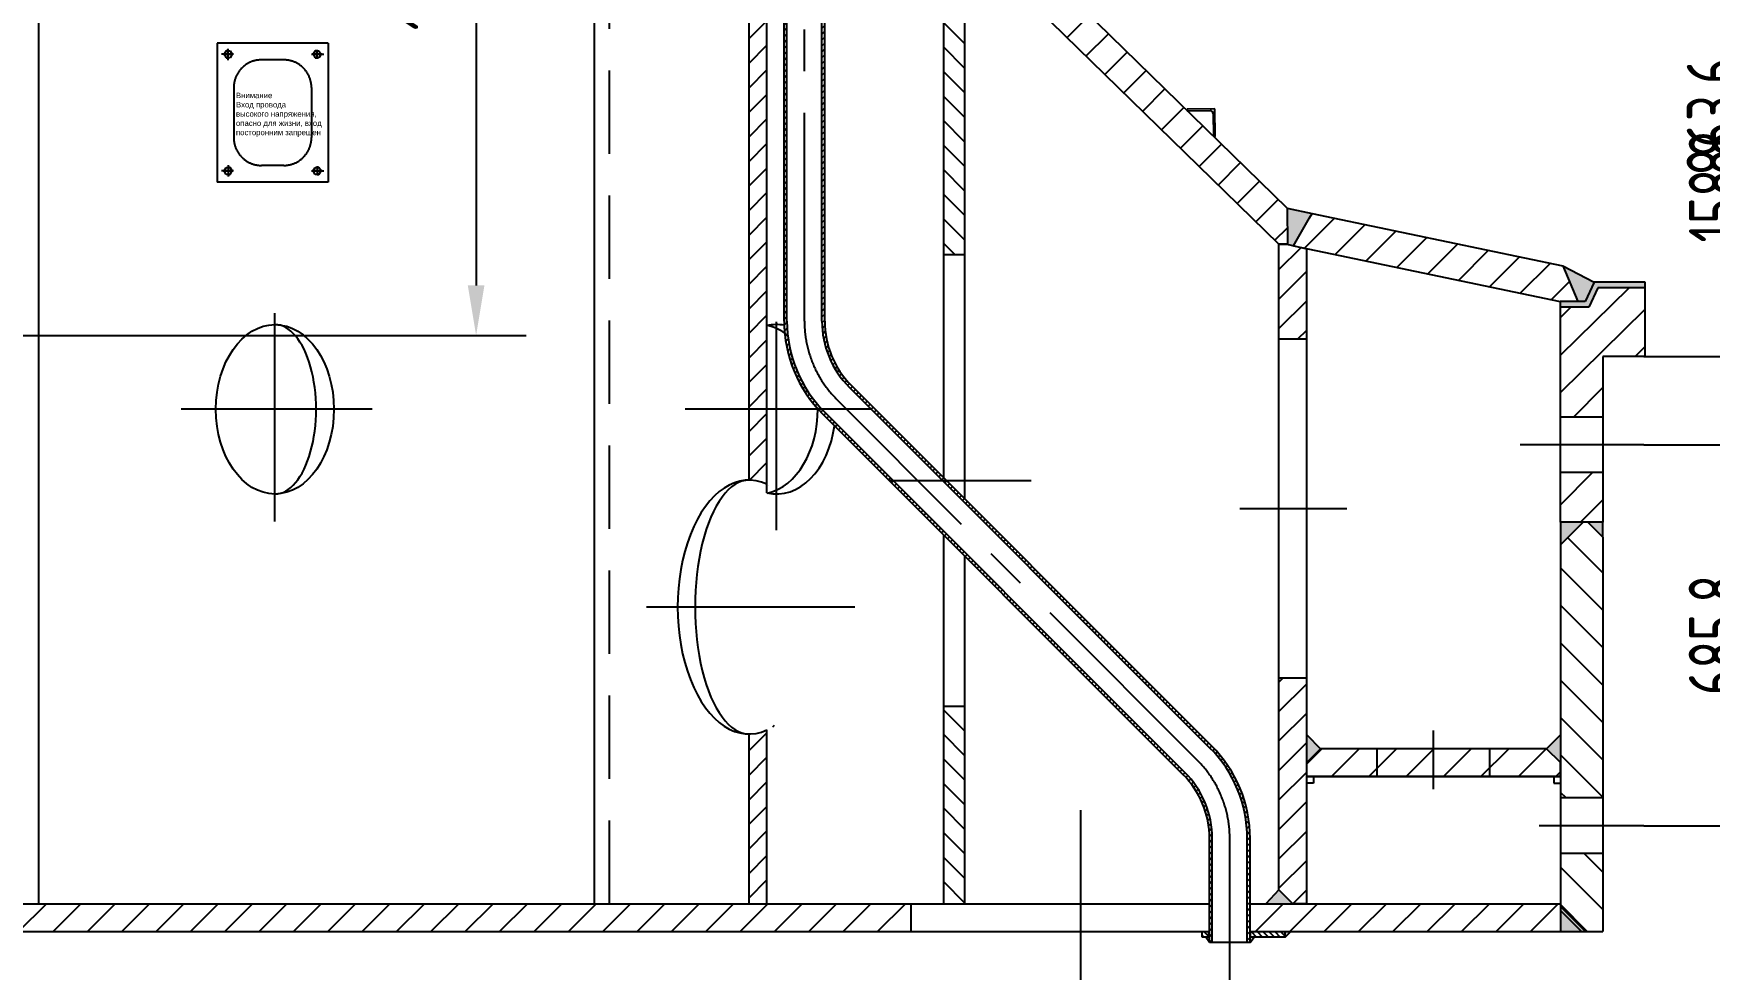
# Model space of a CAD drawing. Header units: millimetres. Extents: x 0 to 12600, y -344 to 8910.
# Drawn here: x 5340 to 8358, y 1673 to 3357 of the extents above; entities that cross this region are included whole.
import ezdxf

# ---------------------------------------------------------------- set-up
doc = ezdxf.new("R2010")
doc.units = ezdxf.units.MM
doc.header["$LTSCALE"] = 300
doc.header["$MEASUREMENT"] = 0
doc.linetypes.add('F', pattern=[0.75, 0.5, -0.25])
doc.linetypes.add('G', pattern=[2, 1.25, -0.25, 0.25, -0.25])
for name, color, linetype in [('01', 7, 'Continuous'), ('02', 1, 'Continuous'), ('04', 2, 'F'), ('05', 4, 'G'), ('08', 1, 'Continuous'), ('10', 1, 'Continuous')]:
    doc.layers.add(name, color=color, linetype=linetype)
doc.styles.get("Standard").update_dxf_attribs({"font": 'isocp', "width": 0.707, "bigfont": 'intecad.shx'})
doc.dimstyles.new('INTE', dxfattribs={"dimscale": 30, "dimtxt": 3.5, "dimasz": 3, "dimexe": 3, "dimexo": 0, "dimgap": 1, "dimtad": 1, "dimdec": 4, "dimdsep": 46, "dimtxsty": 'Standard', "dimcen": 0, "dimclrd": 1, "dimclre": 1, "dimclrt": 3, "dimazin": 0, "dimtfac": 1, "dimtdec": 4, "dimtmove": 0, "dimatfit": 0, "dimfxl": 1, "dimarcsym": 0})
pattern_1 = [(45, (-252.655, 665.34), (-22.09709, 22.09709), [])]
pattern_2 = [(135, (-252.655, 665.34), (-22.09709, -22.09709), [])]
pattern_3 = [(45, (-252.655, 665.34), (-26.5165, 26.5165), [])]
pattern_4 = [(45, (10040.35, 665.341), (5.303301, -5.303301), [])]

# ---------------------------------------------------------------- blocks, each defined once
blk = doc.blocks.new('*U18')
at = {"layer": '01'}
for p, q in [((0, 50), (0, 0)), ((0, 50), (2, 50)), ((3, 8.5), (3, 49)), ((0, 0), (50, 0)), ((48.5, 3), (8.5, 3)), ((50, 0), (50, 1.5))]:
    blk.add_line(p, q, dxfattribs=at)
for centre, radius, start, end in [((2, 49), 0.99, 0.2621, 90), ((8.5, 8.5), 5.5, 180, 269.8782), ((48.5, 1.5), 1.52, 0, 90)]:
    blk.add_arc(centre, radius, start, end, dxfattribs=at)
blk = doc.blocks.new('*D26')
at = {"layer": '08', "color": 1, "lineweight": -2}
for p, q in [((5219.9, 4084), (6227.2, 4084)), ((6137.2, 3994), (6137.2, 2904)), ((4787.9, 2814), (6227.2, 2814))]:
    blk.add_line(p, q, dxfattribs=at)
at = {"layer": '08', "color": 1}
for points in [[(6122.2, 3994), (6152.2, 3994), (6137.2, 4084)], [(6122.2, 2904), (6152.2, 2904), (6137.2, 2814)]]:
    blk.add_solid(points, dxfattribs=at)
at = {"layer": 'Defpoints', "color": 0}
for p in [(5219.9, 4084), (4787.9, 2814), (6137.2, 2814)]:
    blk.add_point(p, dxfattribs=at)
at = {"layer": '08', "color": 3, "insert": (6054.7, 3449), "char_height": 105, "attachment_point": 5, "rotation": 90}
blk.add_mtext('1270', dxfattribs=at)
blk = doc.blocks.new('*D80')
at = {"layer": '08', "color": 1, "lineweight": -2}
for p, q in [((8456.2, 2865.9), (8456.2, 3208.9)), ((8239.9, 2775.9), (8546.2, 2775.9)), ((8456.2, 2617.1), (8456.2, 2775.9)), ((8239.9, 2617.1), (8546.2, 2617.1)), ((8456.2, 2527.1), (8456.2, 2437.1))]:
    blk.add_line(p, q, dxfattribs=at)
at = {"layer": '08', "color": 1}
for points in [[(8441.2, 2865.9), (8471.2, 2865.9), (8456.2, 2775.9)], [(8441.2, 2527.1), (8471.2, 2527.1), (8456.2, 2617.1)]]:
    blk.add_solid(points, dxfattribs=at)
at = {"layer": 'Defpoints', "color": 0}
for p in [(8239.9, 2775.9), (8456.2, 2775.9), (8239.9, 2617.1)]:
    blk.add_point(p, dxfattribs=at)
at = {"layer": '08', "color": 3, "insert": (8373.7, 3082.4), "char_height": 105, "attachment_point": 5, "rotation": 90}
blk.add_mtext('158.8', dxfattribs=at)
blk = doc.blocks.new('*D81')
at = {"layer": '08', "color": 1, "lineweight": -2}
for p, q in [((8239.9, 2617.1), (8546.2, 2617.1)), ((8456.2, 2527.1), (8456.2, 2021.3)), ((8239.9, 1931.3), (8546.2, 1931.3))]:
    blk.add_line(p, q, dxfattribs=at)
at = {"layer": '08', "color": 1}
for points in [[(8441.2, 2527.1), (8471.2, 2527.1), (8456.2, 2617.1)], [(8441.2, 2021.3), (8471.2, 2021.3), (8456.2, 1931.3)]]:
    blk.add_solid(points, dxfattribs=at)
at = {"layer": 'Defpoints', "color": 0}
for p in [(8239.9, 2617.1), (8239.9, 1931.3), (8456.2, 1931.3)]:
    blk.add_point(p, dxfattribs=at)
at = {"layer": '08', "color": 3, "insert": (8373.7, 2274.2), "char_height": 105, "attachment_point": 5, "rotation": 90}
blk.add_mtext('685.8', dxfattribs=at)
blk = doc.blocks.new('*D82')
at = {"layer": '08', "color": 1, "lineweight": -2}
for p, q in [((7537.9, 3639.5), (8542.4, 3639.5)), ((8452.4, 3549.5), (8452.4, 2865.9)), ((8315.2, 2775.9), (8542.4, 2775.9))]:
    blk.add_line(p, q, dxfattribs=at)
at = {"layer": '08', "color": 1}
for points in [[(8437.4, 3549.5), (8467.4, 3549.5), (8452.4, 3639.5)], [(8437.4, 2865.9), (8467.4, 2865.9), (8452.4, 2775.9)]]:
    blk.add_solid(points, dxfattribs=at)
at = {"layer": 'Defpoints', "color": 0}
for p in [(7537.9, 3639.5), (8315.2, 2775.9), (8452.4, 2775.9)]:
    blk.add_point(p, dxfattribs=at)
at = {"layer": '08', "color": 3, "insert": (8369.9, 3207.7), "char_height": 105, "attachment_point": 5, "rotation": 90}
blk.add_mtext('863.6', dxfattribs=at)
blk = doc.blocks.new('*U92')
at = {"layer": '01'}
for p, q in [((0, 7.2), (-6.5, 3.4)), ((-6.5, 3.4), (-6.5, 0)), ((-6.5, -3.4), (-6.5, 0)), ((6.5, 3.4), (0, 7.2)), ((6.5, 0), (6.5, 3.4)), ((6.5, 0), (6.5, -3.4)), ((0, -7.2), (-6.5, -3.4)), ((6.5, -3.4), (0, -7.2))]:
    blk.add_line(p, q, dxfattribs=at)
at = {"layer": '05'}
for p, q in [((-8.4, 0), (7.8, 0)), ((0, -9), (0, 8.6))]:
    blk.add_line(p, q, dxfattribs=at)

msp = doc.modelspace()

# ---------------------------------------------------------------- hatches: boundary and pattern name
at = {"layer": '01'}
h = msp.add_hatch(color=256, dxfattribs=at)
h.paths.add_polyline_path([(7457.91053, 1730.98047), (7451.16053, 1730.98047), (7457.91053, 1721.00181)])
h.paths.add_polyline_path([(7538.24147, 1730.98047), (7530.91053, 1730.98047), (7530.91053, 1720.98047)])
h.paths.add_polyline_path([(7604.55376, 1740.98047), (7594.41053, 1740.98047), (7594.41053, 1730.98047)])
at = {"layer": '02', "linetype": 'Continuous'}
h = msp.add_hatch(dxfattribs=at)
h.set_pattern_fill('LINE', color=1, scale=60, angle=135, style=0)
h.set_pattern_definition(pattern_4)
h.paths.add_polyline_path([(6764.91053, 3001.76129, -0.0018951302), (6759.91053, 3002.99919), (6759.91053, 3609.98047), (6764.91053, 3609.98047)])
h.paths.add_polyline_path([(6691.91053, 3609.98047), (6696.91053, 3609.98047), (6696.91053, 3022.13997, -0.0019564246), (6691.91053, 3023.95007)])
at = {"layer": '02'}
h = msp.add_hatch(dxfattribs=at)
h.set_pattern_fill('ANSI31', color=256, scale=250, angle=90, style=0)
h.set_pattern_definition(pattern_2)
h.paths.add_polyline_path([(7016.91053, 3569.98047), (6978.91053, 3569.98047), (6978.91053, 2959.48047), (7016.91053, 2959.48047)])
h = msp.add_hatch(dxfattribs=at)
h.set_pattern_fill('ANSI31', color=256, scale=380, style=0)
h.set_pattern_definition([(45, (-252.655, 665.34), (-33.58757, 33.58757), [])])
h.paths.add_polyline_path([(7208.9335, 3422.21424, -0.014891176), (7208.86864, 3422.27747), (7047.75207, 3579.36506), (7017.03577, 3547.86095), (7016.91053, 3529.82669), (7582.91053, 2977.98047), (7598.46563, 2978.17743), (7598.00001, 3042.87699), (7418.00527, 3218.37066, -0.014891176), (7417.94041, 3218.4339)])
h.paths.add_polyline_path([(7679.87918, 3025.855), (7642.68388, 3033.63375), (7637.95678, 3025.43896), (7609.02751, 2975.28781), (8089.61848, 2874.78047), (8089.78177, 2874.78047), (8121.4065, 2875.284), (8093.92169, 2939.26512)])
h = msp.add_hatch(dxfattribs=at)
h.set_pattern_fill('LINE', color=256, scale=60, angle=135, style=0)
h.set_pattern_definition(pattern_4)
h.paths.add_polyline_path([(6759.91053, 2839.82319), (6759.91053, 3002.99919, 0.0018951302), (6764.91053, 3001.76129), (6764.91053, 2839.82319, 0.1989123674), (6812.79857, 2724.21123), (7320.57664, 2216.43316), (7320.57664, 2209.36209), (6809.26304, 2720.67569, -0.1989123674)])
h.paths.add_polyline_path([(6761.17978, 2672.59243, -0.1989123674), (6691.91053, 2839.82319), (6691.91053, 3023.95007, 0.0019564246), (6696.91053, 3022.13997), (6696.91053, 2839.82319, 0.1989123674), (6764.71531, 2676.12797), (7244.30307, 2196.54021), (7237.232, 2196.54021)])
at = {"layer": '02', "linetype": 'Continuous'}
msp.add_hatch(color=1, dxfattribs=at).paths.add_polyline_path([(8157.102, 2899.78047), (8242.41053, 2899.78047), (8242.41053, 2909.78047), (8150.7313, 2909.78047), (8134.41053, 2874.78047), (8089.91053, 2874.78047), (8089.91053, 2864.78047), (8140.78123, 2864.78047)])
at = {"layer": '02'}
h = msp.add_hatch(dxfattribs=at)
h.set_pattern_fill('LINE', color=256, scale=60, angle=135, style=0)
h.set_pattern_definition(pattern_4)
h.paths.add_polyline_path([(7530.91053, 1908.13776), (7530.91053, 1720.98047), (7525.91053, 1720.98047), (7525.91053, 1908.13776, 0.1989123674), (7458.10575, 2071.83298), (7333.39852, 2196.54021), (7340.46959, 2196.54021), (7461.64128, 2075.36852, -0.1989123674)])
h.paths.add_polyline_path([(7462.91053, 1908.13776), (7462.91053, 1720.98047), (7457.91053, 1720.98047), (7457.91053, 1908.13776, 0.1989123674), (7410.02249, 2023.74972), (7320.57664, 2113.19557), (7320.57664, 2120.26663), (7413.55802, 2027.28525, -0.1989123674)])
h.paths.add_polyline_path([(7237.232, 2196.54021), (7244.30307, 2196.54021), (7320.57664, 2120.26663), (7320.57664, 2113.19557)])
h.paths.add_polyline_path([(7320.57664, 2209.36209), (7320.57664, 2216.43316), (7340.46959, 2196.54021), (7333.39852, 2196.54021)])
at = {"layer": '02', "linetype": 'Continuous'}
h = msp.add_hatch(dxfattribs=at)
h.set_pattern_fill('ANSI31', color=1, scale=15, style=0)
h.set_pattern_definition([(45, (-10455.005, 3015.59), (-33.67596, 33.67596), [])])
h.paths.add_polyline_path([(7632.91053, 2069.98047), (7632.91053, 2019.98047), (8089.91053, 2019.98047), (8089.91053, 2069.98047)])
at = {"layer": '02'}
msp.add_hatch(color=256, dxfattribs=at).paths.add_polyline_path([(7582.91053, 1815.98047), (7559.44313, 1790.98047), (7607.91053, 1790.98047)])
at = {"layer": '02', "linetype": 'Continuous'}
h = msp.add_hatch(color=1, dxfattribs=at)
h.paths.add_polyline_path([(8127.91053, 1740.98047), (8134.91053, 1740.98047), (8089.91053, 1785.98047), (8089.91053, 1778.98047)])
h.paths.add_polyline_path([(8089.91053, 1740.98047), (8127.91053, 1740.98047), (8089.91053, 1778.98047)], flags=17)
h = msp.add_hatch(dxfattribs=at)
h.set_pattern_fill('LINE', color=1, scale=60, angle=45, style=0)
h.set_pattern_definition([(135, (10040.35, 665.341), (5.3033, 5.3033), [])])
h.paths.add_polyline_path([(7531.91053, 1730.98047), (7531.91053, 1740.98047), (7594.41053, 1740.98047), (7594.41053, 1730.98047)])
h.paths.add_polyline_path([(7456.91053, 1730.98047), (7444.41053, 1730.98047), (7444.41053, 1740.98047), (7456.91053, 1740.98047)])
at = {"layer": '10'}
h = msp.add_hatch(dxfattribs=at)
h.set_pattern_fill('ANSI31', color=256, scale=250, style=0)
h.set_pattern_definition(pattern_1)
h.paths.add_polyline_path([(6660.90759, 3507.69916), (6628.68344, 3506.44889), (6628.68344, 3213.39029), (6660.90759, 3211.7069)])
h.paths.add_polyline_path([(6660.90759, 3569.98047), (6628.68344, 3569.98047), (6628.68344, 3506.44889), (6660.90759, 3507.69916)])
h = msp.add_hatch(dxfattribs=at)
h.set_pattern_fill('ANSI31', color=256, scale=250, style=0)
h.set_pattern_definition(pattern_1)
h.paths.add_polyline_path([(6660.90759, 3211.7069), (6628.68344, 3213.39029), (6628.68344, 2931.42085), (6660.90759, 2935.37775)])
h.paths.add_polyline_path([(6660.90759, 2935.37775), (6628.68344, 2931.42085), (6628.68344, 2680.98047), (6660.90759, 2680.98047)])
for points in [[(7637.95678, 3025.43896), (7642.68388, 3033.63375), (7598.00001, 3042.87699), (7598.46563, 2978.17743), (7582.91053, 2977.98047), (7596.91053, 2977.98047), (7609.02751, 2975.28781)], [(8150.7313, 2909.78047), (8093.92169, 2939.26512), (8121.4065, 2875.284), (8089.91053, 2874.78252), (8089.91053, 2874.78047), (8134.41053, 2874.78047)]]:
    msp.add_hatch(color=256, dxfattribs=at).paths.add_polyline_path(points)
h = msp.add_hatch(dxfattribs=at)
h.set_pattern_fill('ANSI31', color=256, scale=300, style=0)
h.set_pattern_definition(pattern_3)
h.paths.add_polyline_path([(7582.91053, 2806.98047), (7632.91053, 2806.98047), (7632.91053, 2969.98047), (7596.91053, 2977.98047), (7582.91053, 2977.98047)])
h = msp.add_hatch(dxfattribs=at)
h.set_pattern_fill('ANSI31', color=256, scale=250, style=0)
h.set_pattern_definition(pattern_1)
edge = h.paths.add_edge_path()
edge.add_line((6660.90759, 2680.98047), (6628.68344, 2680.98047))
edge.add_line((6628.68344, 2680.98047), (6628.68344, 2553.48042))
edge.add_ellipse((6628.68344, 2324.98042), major_axis=(0, 228.5), ratio=0.5630405614, start_angle=-14.50532013, end_angle=0, ccw=False)
edge.add_line((6660.90759, 2546.19685), (6660.90759, 2680.98047))
h = msp.add_hatch(color=256, dxfattribs=at)
h.paths.add_polyline_path([(8130.91053, 2477.78047), (8089.91053, 2477.78047), (8089.91053, 2436.78047)])
h.paths.add_polyline_path([(8166.11053, 2477.78047), (8138.91053, 2477.78047), (8166.11053, 2450.58047)])
h = msp.add_hatch(dxfattribs=at)
h.set_pattern_fill('ANSI31', color=256, scale=300, style=0)
h.set_pattern_definition(pattern_3)
h.paths.add_polyline_path([(7582.91053, 1815.98047), (7607.91053, 1790.98047), (7632.91053, 1790.98047), (7632.91053, 2196.98047), (7582.91053, 2196.98047)])
h = msp.add_hatch(dxfattribs=at)
h.set_pattern_fill('ANSI31', color=256, scale=250, angle=90, style=0)
h.set_pattern_definition(pattern_2)
h.paths.add_polyline_path([(7016.91053, 2146.48047), (6978.91053, 2146.48047), (6978.91053, 1790.98047), (7016.91053, 1790.98047)])
h = msp.add_hatch(dxfattribs=at)
h.set_pattern_fill('ANSI31', color=256, scale=250, style=0)
h.set_pattern_definition(pattern_1)
edge = h.paths.add_edge_path()
edge.add_ellipse((6628.68344, 2324.98042), major_axis=(0, 228.5), ratio=0.5630405614, start_angle=180, end_angle=194.50532013, ccw=False)
edge.add_line((6628.68344, 2096.48042), (6628.68344, 1790.98047))
edge.add_line((6628.68344, 1790.98047), (6660.90759, 1790.98047))
edge.add_line((6660.90759, 1790.98047), (6660.90759, 2103.764))
h = msp.add_hatch(color=256, dxfattribs=at)
h.paths.add_polyline_path([(7632.91053, 2044.98047), (7657.91053, 2069.98047), (7632.91053, 2094.98047)])
h.paths.add_polyline_path([(8089.91053, 2044.98047), (8089.91053, 2094.98047), (8064.91053, 2069.98047)])
h = msp.add_hatch(dxfattribs=at)
h.set_pattern_fill('ANSI31', color=256, scale=350, style=0)
h.set_pattern_definition([(45, (-464.53, 665.34), (-30.93592, 30.93592), [])])
h.paths.add_polyline_path([(5244.91053, 1790.98047), (5244.91053, 1740.98047), (6920.91053, 1740.98047), (6920.91053, 1790.98047)])
h.paths.add_polyline_path([(7530.91053, 1790.98047), (7530.91053, 1740.98047), (8089.91053, 1740.98047), (8089.91053, 1778.98047), (8089.91053, 1790.98047)])

# ---------------------------------------------------------------- linework, layer by layer
at = {"layer": '01', "color": 7, "linetype": 'Continuous'}
for p, q in [((6691.91053, 2839.82319), (6691.91053, 3609.98047)), ((6696.91053, 2839.82319), (6696.91053, 3609.98047)), ((6759.91053, 2839.82319), (6759.91053, 3609.98047)), ((6764.91053, 2839.82319), (6764.91053, 3609.98047)), ((6350.45917, 1790.98047), (6350.45917, 3569.98047)), ((6628.68344, 2553.48042), (6628.68344, 3569.98047)), ((6660.90759, 2530.53269), (6660.90759, 3569.98047)), ((6978.91053, 3569.98047), (6978.91053, 2558.09927)), ((7016.91053, 3569.98047), (7016.91053, 2520.09927)), ((5348.91053, 3467.98047), (5348.91053, 1790.98047)), ((5870.72164, 3339.98047), (5670.72164, 3339.98047)), ((5670.72164, 3339.98047), (5670.72164, 3089.98047)), ((5870.72164, 3339.98047), (5870.72164, 3089.98047)), ((5870.72164, 3089.98047), (5670.72164, 3089.98047)), ((7637.95678, 3025.43896), (7642.68388, 3033.63375)), ((7642.68388, 3033.63375), (7679.87918, 3025.855)), ((6978.91053, 2959.48047), (7016.91053, 2959.48047)), ((7596.91053, 2977.98047), (7632.91053, 2969.98047)), ((8242.41053, 2909.78047), (8150.7313, 2909.78047)), ((8242.41053, 2899.78047), (8157.102, 2899.78047)), ((8242.41053, 2775.88047), (8242.41053, 2909.78047)), ((8089.91053, 2477.78047), (8089.91053, 2874.78047)), ((8134.41053, 2874.78047), (8089.91053, 2874.78047)), ((8140.78123, 2864.78047), (8089.91053, 2864.78047)), ((7632.91053, 2806.98047), (7582.91053, 2806.98047)), ((8166.11053, 2775.88047), (8166.11053, 2477.78047)), ((8242.41053, 2775.88047), (8166.11053, 2775.88047)), ((7458.10575, 2071.83298), (6809.26304, 2720.67569)), ((7461.64128, 2075.36852), (6812.79857, 2724.21123)), ((7410.02249, 2023.74972), (6761.17978, 2672.59243)), ((7413.55802, 2027.28525), (6764.71531, 2676.12797)), ((6628.68344, 2553.48042), (6628.68344, 2610.6967)), ((8166.11053, 2477.78047), (8089.91053, 2477.78047)), ((8166.11053, 2477.78047), (8089.91053, 2477.78047)), ((6978.91053, 2454.86168), (6978.91053, 1790.98047)), ((7016.91053, 2416.86168), (7016.91053, 1790.98047)), ((7632.91053, 2196.98047), (7582.91053, 2196.98047)), ((6978.91053, 2146.48047), (7016.91053, 2146.48047)), ((6628.68344, 2030.7161), (6628.68344, 2096.48042)), ((6628.68344, 1790.98047), (6628.68344, 2096.48042)), ((6660.90759, 1790.98047), (6660.90759, 2103.764)), ((7632.91053, 2019.98047), (8089.91053, 2019.98047)), ((7644.91053, 2007.98047), (7632.91053, 2007.98047)), ((7644.91053, 2019.98047), (7644.91053, 2007.98047)), ((8077.91053, 2019.98047), (8077.91053, 2007.98047)), ((8077.91053, 2007.98047), (8089.91053, 2007.98047)), ((7457.91053, 1720.98047), (7457.91053, 1908.13776)), ((7462.91053, 1720.98047), (7462.91053, 1908.13776)), ((7525.91053, 1720.98047), (7525.91053, 1908.13776)), ((7530.91053, 1720.98047), (7530.91053, 1908.13776)), ((2117.91053, 1790.98047), (7457.91053, 1790.98047)), ((5333.91053, 1790.98047), (6248.91053, 1790.98047)), ((6920.91053, 1740.98047), (6920.91053, 1790.98047)), ((7530.91053, 1740.98047), (7530.91053, 1790.98047)), ((7530.91053, 1790.98047), (8089.91053, 1790.98047)), ((2117.91053, 1740.98047), (7457.91053, 1740.98047)), ((7444.41053, 1730.98047), (7444.41053, 1740.98047)), ((7457.91053, 1730.98047), (7444.41053, 1730.98047)), ((7456.91053, 1730.98047), (7456.91053, 1740.98047)), ((7530.91053, 1720.98047), (7457.91053, 1720.98047)), ((7530.91053, 1740.98047), (8166.11053, 1740.98047)), ((7594.41053, 1730.98047), (7530.91053, 1730.98047)), ((7531.91053, 1730.98047), (7531.91053, 1740.98047)), ((7594.41053, 1730.98047), (7594.41053, 1740.98047))]:
    msp.add_line(p, q, dxfattribs=at)
at = {"layer": '01'}
for p, q in [((7598.00001, 3042.87699), (7047.75207, 3579.36506)), ((7582.91053, 2977.98047), (7016.91053, 3529.82669)), ((7598.00001, 3042.87699), (7642.68388, 3033.63375)), ((7598.00001, 3042.87699), (7598.46563, 2978.17743)), ((7609.02751, 2975.28781), (7637.95678, 3025.43896)), ((7679.87918, 3025.855), (8093.92169, 2939.26512)), ((7598.46563, 2978.17743), (7582.91053, 2977.98047)), ((7582.91053, 1815.98047), (7582.91053, 2977.98047)), ((7582.91053, 2977.98047), (7596.91053, 2977.98047)), ((7609.02751, 2975.28781), (8089.63003, 2874.77806)), ((7632.91053, 1790.98047), (7632.91053, 2970.29309)), ((8093.92169, 2939.26512), (8121.4065, 2875.284)), ((8093.92169, 2939.26512), (8150.7313, 2909.78047)), ((8150.7313, 2909.78047), (8134.41053, 2874.78047)), ((8157.102, 2899.78047), (8140.78123, 2864.78047)), ((8121.4065, 2875.284), (8089.63003, 2874.77806)), ((8166.11053, 2667.08047), (8089.91053, 2667.08047)), ((8166.11053, 2567.08047), (8089.91053, 2567.08047)), ((8130.91053, 2477.78047), (8089.91053, 2436.78047)), ((8089.91053, 2477.78047), (8089.91053, 2436.78047)), ((8138.91053, 2477.78047), (8130.91053, 2477.78047)), ((8138.91053, 2477.78047), (8166.11053, 2450.58047)), ((8166.11053, 2450.58047), (8166.11053, 2477.78047)), ((8166.11053, 2450.58047), (8166.11053, 1740.98047)), ((8089.91053, 2436.78047), (8089.91053, 1778.98047)), ((7632.91053, 2094.98047), (7657.91053, 2069.98047)), ((8089.91053, 2094.98047), (8064.91053, 2069.98047)), ((7632.91053, 2044.98047), (7657.91053, 2069.98047)), ((8064.91053, 2069.98047), (7657.91053, 2069.98047)), ((8089.91053, 2044.98047), (8064.91053, 2069.98047)), ((7632.91053, 2019.98047), (7632.91053, 2044.98047)), ((8089.91053, 2019.98047), (8089.91053, 2044.98047)), ((8089.91053, 2019.98047), (7632.91053, 2019.98047)), ((8166.11053, 1981.28047), (8089.91053, 1981.28047)), ((8166.11053, 1881.28047), (8089.91053, 1881.28047)), ((7582.91053, 1815.98047), (7559.44313, 1790.98047)), ((7607.91053, 1790.98047), (7582.91053, 1815.98047)), ((7632.91053, 1790.98047), (7607.91053, 1790.98047)), ((8089.91053, 1785.98047), (8134.91053, 1740.98047)), ((8089.91053, 1778.98047), (8089.91053, 1740.98047)), ((7457.92496, 1720.98047), (7451.16053, 1730.98047)), ((7530.91053, 1720.98047), (7538.24147, 1730.98047)), ((7594.41053, 1730.98047), (7604.55376, 1740.98047))]:
    msp.add_line(p, q, dxfattribs=at)
at = {"layer": '01', "color": 7, "linetype": 'Continuous'}
for centre, radius, start, end in [((6928.41053, 2839.82319), 236.5, 180, 225), ((6928.41053, 2839.82319), 231.5, 180, 225), ((6928.41053, 2839.82319), 168.5, 180, 225), ((6928.41053, 2839.82319), 163.5, 180, 225), ((7294.41053, 1908.13776), 231.5, 0, 45), ((7294.41053, 1908.13776), 236.5, 0, 45), ((7294.41053, 1908.13776), 163.5, 0, 45), ((7294.41053, 1908.13776), 168.5, 0, 45)]:
    msp.add_arc(centre, radius, start, end, dxfattribs=at)
msp.add_ellipse((5774.91729, 2680.98045), major_axis=(0, 152.5), ratio=0.6970312866, dxfattribs=at)
for centre, major_axis, ratio, start_param, end_param in [((5774.91729, 2680.98045), (0, 152.5), 0.4866098267, 3.1415926536, 6.2831853072), ((6678.30154, 2680.98047), (0, -152.5), 0.697594016, 9.2953386558, 9.589018324), ((6646.06517, 2680.98047), (0, -152.5), 0.6975403808, 2.6853623742, 2.9894902514), ((6646.06517, 2680.98047), (0, -152.5), 0.6975403808, 0.1521024022, 1.5762790237), ((6678.30154, 2680.98047), (0, -152.5), 0.697594016, 6.1189449439, 7.671895238), ((6628.68344, 2324.98042), (0, 228.5), 0.5630405614, -0.2531655952, 3.3947582488), ((6628.68344, 2324.98042), (0, 228.5), 0.4256097377, 0, 3.1415926536)]:
    msp.add_ellipse(centre, major_axis=major_axis, ratio=ratio, start_param=start_param, end_param=end_param, dxfattribs=at)
at = {"layer": '02', "color": 1, "linetype": 'Continuous'}
msp.add_line((8127.91053, 1740.98047), (8089.91053, 1778.98047), dxfattribs=at)
at = {"layer": '04', "color": 2, "linetype": 'F'}
for p, q in [((6377.51024, 1790.98047), (6377.51024, 3569.98047)), ((5790.72164, 3309.98047), (5750.72164, 3309.98047)), ((5700.72164, 3259.98047), (5700.72164, 3169.98047)), ((5840.72164, 3259.98047), (5840.72164, 3169.98047)), ((5790.72164, 3119.98047), (5750.72164, 3119.98047))]:
    msp.add_line(p, q, dxfattribs=at)
at = {"layer": '04'}
for p, q in [((7759.91053, 2019.98047), (7759.91053, 2069.98047)), ((7962.91053, 2019.98047), (7962.91053, 2069.98047))]:
    msp.add_line(p, q, dxfattribs=at)
at = {"layer": '04', "color": 2, "linetype": 'F'}
for centre, start, end in [((5750.72164, 3259.98047), 90, 180), ((5790.72164, 3259.98047), 0, 90), ((5750.72164, 3169.98047), 180, 270), ((5790.72164, 3169.98047), 270, 0)]:
    msp.add_arc(centre, 50, start, end, dxfattribs=at)
at = {"layer": '05', "color": 142, "linetype": 'G'}
for p, q in [((6728.41053, 2839.82319), (6728.41053, 3737.30267)), ((7435.83189, 2049.55912), (6786.98917, 2698.40183)), ((7494.41053, 1600.25746), (7494.41053, 1908.13776))]:
    msp.add_line(p, q, dxfattribs=at)
at = {"layer": '05'}
for p, q in [((5700.47654, 3319.98047), (5678.41447, 3319.98047)), ((5690.72164, 3309.3094), (5690.72164, 3330.00045)), ((5840.96675, 3319.98047), (5863.02882, 3319.98047)), ((5700.47654, 3109.98047), (5678.41447, 3109.98047)), ((5690.72164, 3120.65155), (5690.72164, 3099.9605)), ((5840.96675, 3109.98047), (5863.02882, 3109.98047))]:
    msp.add_line(p, q, dxfattribs=at)
at = {"layer": '05', "color": 4, "linetype": 'G'}
for p, q in [((6678.30154, 2463.11243), (6678.30154, 2901.84989)), ((5774.91729, 2478.9191), (5774.91729, 2880.88009)), ((5950.00775, 2680.98045), (5606.18598, 2680.98045)), ((6849.13384, 2680.98047), (6513.45482, 2680.98047)), ((8239.91053, 2617.08047), (8017.45043, 2617.08047)), ((6881.26184, 2552.98047), (7137.00933, 2552.98047)), ((7705.12768, 2501.98047), (7512.63384, 2501.98047)), ((6819.02731, 2324.98042), (6421.39165, 2324.98042)), ((7861.41053, 1997.00504), (7861.41053, 2102.71091)), ((7225.91053, 1584.4354), (7225.91053, 1971.04826)), ((8239.91053, 1931.28047), (8051.33971, 1931.28047))]:
    msp.add_line(p, q, dxfattribs=at)
at = {"layer": '05', "color": 142, "linetype": 'G'}
for centre, start, end in [((6928.41053, 2839.82319), 180, 225), ((7294.41053, 1908.13776), 0, 45)]:
    msp.add_arc(centre, 200, start, end, dxfattribs=at)
at = {"layer": '10'}
for p, q in [((8089.91053, 2778.58682), (8213.41362, 2899.78047)), ((8089.91053, 2845.93875), (8108.75226, 2864.78047)), ((8089.91053, 2711.2349), (8242.41053, 2861.2349)), ((8224.40802, 2775.88047), (8242.41053, 2793.88298)), ((8113.10802, 2667.08047), (8166.11053, 2720.08298)), ((8089.91053, 2509.17914), (8147.81186, 2567.08047)), ((8125.86378, 2477.78047), (8166.11053, 2518.02722)), ((8166.11053, 2386.70377), (8102.97218, 2449.84212)), ((8166.11053, 2319.35185), (8089.91053, 2395.55185)), ((8166.11053, 2251.99993), (8089.91053, 2328.19993)), ((8166.11053, 2184.648), (8089.91053, 2260.848)), ((8166.11053, 2117.29608), (8089.91053, 2193.49608)), ((8166.11053, 2049.94416), (8089.91053, 2126.14416)), ((8166.11053, 1982.59224), (8089.91053, 2058.79224)), ((8100.07038, 1981.28047), (8089.91053, 1991.44032)), ((8166.11053, 1847.8884), (8132.71846, 1881.28047)), ((8166.11053, 1780.53648), (8089.91053, 1856.73648)), ((8138.11461, 1741.18047), (8089.91053, 1789.38456))]:
    msp.add_line(p, q, dxfattribs=at)

# ---------------------------------------------------------------- block references
at = {"layer": '01', "color": 7, "linetype": 'Continuous', "rotation": 180.9156690226447}
msp.add_blockref('*U18', (7467.48332, 3221.74434), dxfattribs=at)
at = {"layer": '05', "xscale": -1}
for p, rotation in [((5690.72164, 3319.98047), 270), ((5850.72164, 3109.98047), 90)]:
    msp.add_blockref('*U92', p, dxfattribs=dict(at, rotation=rotation))
at = {"layer": '05'}
for p, rotation in [((5850.72164, 3319.98047), 90), ((5690.72164, 3109.98047), 270)]:
    msp.add_blockref('*U92', p, dxfattribs=dict(at, rotation=rotation))

# ---------------------------------------------------------------- texts
at = {"layer": '02', "insert": (5704.70935, 3251.04102), "char_height": 10, "attachment_point": 1}
msp.add_mtext('{\\fArial|b0|i0|c204|p34;\\W1;\\C3;Внимание\\PВход провода\\Pвысокого напряжения, \\Pопасно для жизни, вход\\Pпосторонним запрещен}', dxfattribs=at)

# ---------------------------------------------------------------- dimensions: what is measured, and where the dimension line sits
at = {"layer": '08'}
for base, p1, p2, picture, middle in [((6137.16293, 2813.98047), (5219.91053, 4083.98047), (4787.91053, 2813.98047), '*D26', (6054.65259, 3448.98047)), ((8452.41573, 2775.88047), (7537.89977, 3639.48047), (8315.21742, 2775.88047), '*D82', (8369.91573, 3207.68047)), ((8456.22679, 2775.88047), (8239.91053, 2617.08047), (8239.91053, 2775.88047), '*D80', (8373.72679, 3082.38597)), ((8456.22679, 1931.28047), (8239.91053, 2617.08047), (8239.91053, 1931.28047), '*D81', (8373.72679, 2274.18047))]:
    dim = msp.add_linear_dim(base=base, p1=p1, p2=p2, angle=90, dimstyle='INTE', dxfattribs=at)
    dim.commit()
    dim.dimension.update_dxf_attribs({"geometry": picture, "text_midpoint": middle})

doc.saveas('drawing.dxf')
